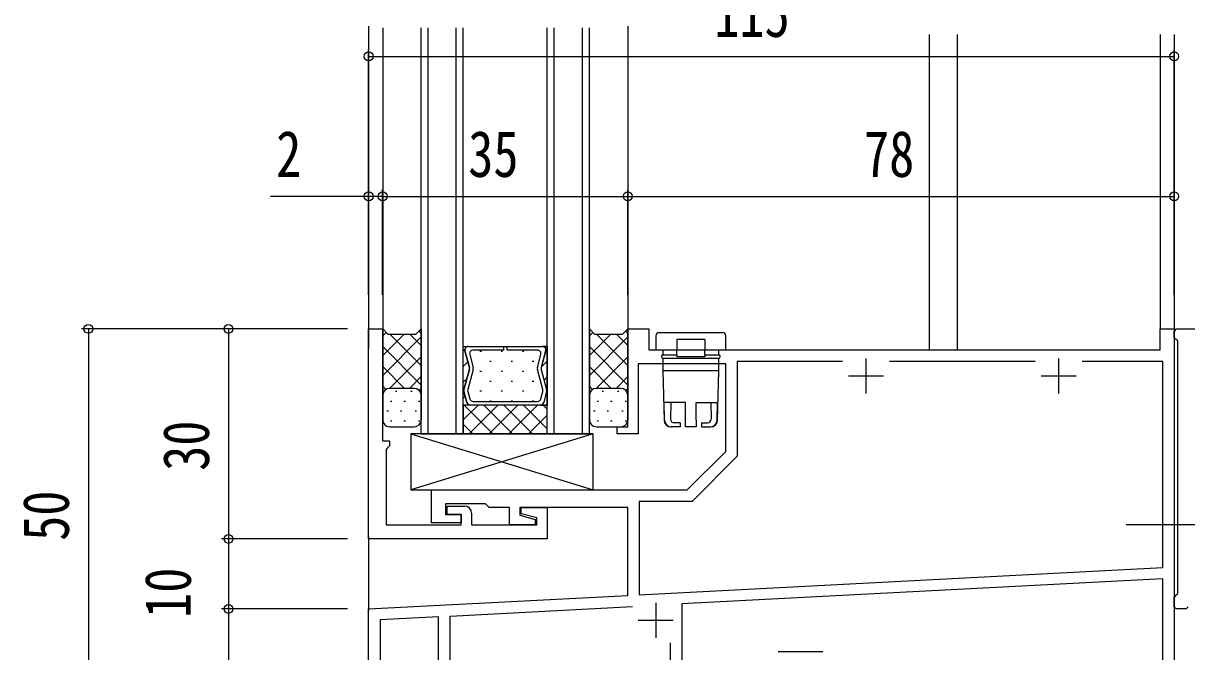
# Model space of a CAD drawing. Units: millimetres, scale not verified. Extents: x -1134 to 1133, y -806 to 806.
# Drawn here: x -552.2 to -386.1, y -300 to -210.2 of the extents above; entities that cross this region are included whole.
import ezdxf
from ezdxf.enums import TextEntityAlignment as Align

# ---------------------------------------------------------------- set-up
doc = ezdxf.new("R2010")
doc.units = ezdxf.units.MM
doc.header["$LTSCALE"] = 4
for name, color, linetype in [('0-2_YKK_11', 7, 'Continuous'), ('0-3_YKK_12', 2, 'Continuous'), ('0-4_YKK_13', 4, 'Continuous'), ('0-5_YKK_D', 6, 'Continuous')]:
    doc.layers.add(name, color=color, linetype=linetype)
doc.styles.add('ＭＳ ゴシック', font='')
doc.styles.get('ＭＳ ゴシック').set_extended_font_data('MS Gothic')

msp = doc.modelspace()

# ---------------------------------------------------------------- linework, layer by layer
at = {"layer": '0-2_YKK_11'}
for p, q in [((-387.574, -253.917), (-387.874, -254.217)), ((-387.574, -253.917), (-368.174, -253.917)), ((-387.874, -255.117), (-387.874, -254.217)), ((-387.874, -255.117), (-387.574, -255.417)), ((-431.874, -258.117), (-431.874, -263.117)), ((-407.725, -258.547), (-428.524, -258.547)), ((-404.374, -258.117), (-404.374, -263.117)), ((-434.374, -260.617), (-429.374, -260.617)), ((-406.874, -260.617), (-401.874, -260.617)), ((-387.574, -291.917), (-387.874, -292.217)), ((-387.874, -293.617), (-387.874, -292.217)), ((-461.874, -293.017), (-461.874, -298.017)), ((-387.874, -293.617), (-387.574, -293.917)), ((-386.174, -293.917), (-387.574, -293.917)), ((-386.174, -293.917), (-385.874, -293.617)), ((-464.374, -295.517), (-459.374, -295.517))]:
    msp.add_line(p, q, dxfattribs=at)
for points in [[(-502.874, -283.917), (-502.874, -253.917), (-500.874, -253.917), (-500.874, -269.917), (-499.874, -269.917), (-499.874, -270.617), (-500.174, -270.917), (-500.374, -271.117), (-500.374, -281.917), (-489.674, -281.917), (-489.674, -280.417), (-491.674, -280.417), (-491.674, -279.217), (-489.174, -279.217)], [(-465.874, -267.917), (-465.874, -253.917), (-462.874, -253.917), (-462.874, -256.917)], [(-462.874, -256.917), (-389.874, -256.917), (-389.874, -253.917), (-387.874, -253.917), (-387.874, -303.917)], [(-387.574, -291.917), (-387.374, -291.717), (-387.374, -255.617), (-387.574, -255.417)], [(-502.874, -303.917), (-502.874, -293.917), (-465.874, -291.978), (-465.874, -279.417), (-481.274, -279.417), (-481.274, -280.527), (-479.074, -281.117), (-479.074, -281.917), (-482.774, -281.917), (-482.774, -279.417), (-485.674, -279.417), (-486.174, -278.917), (-491.874, -278.917), (-491.874, -280.417), (-489.674, -280.417), (-489.674, -281.617), (-493.874, -281.617), (-493.874, -276.917), (-457.374, -276.917), (-451.874, -271.417), (-451.874, -258.917), (-464.374, -258.917), (-464.374, -268.917), (-467.374, -268.917), (-467.374, -267.917), (-465.874, -267.917)], [(-435.225, -258.547), (-450.244, -258.547), (-450.244, -272.092), (-456.699, -278.547), (-464.244, -278.547), (-464.244, -291.892), (-389.504, -287.975), (-389.504, -258.547), (-401.024, -258.547)], [(-488.174, -280.217), (-488.174, -281.917), (-478.874, -281.917), (-478.874, -280.906), (-481.074, -280.317), (-481.074, -279.417), (-477.374, -279.417), (-477.374, -283.917), (-502.874, -283.917)], [(-389.504, -302.287), (-389.504, -289.607), (-458.174, -293.206), (-458.174, -302.287)], [(-459.804, -298.756), (-459.804, -302.287), (-491.244, -302.287), (-491.244, -294.939), (-465.199, -293.574)], [(-492.874, -302.717), (-492.874, -295.025), (-501.244, -295.463), (-501.244, -302.717)]]:
    msp.add_lwpolyline(points, dxfattribs=at)
msp.add_arc((-489.174, -280.217), 1, 0.00001, 89.99999, dxfattribs=at)
at = {"layer": '0-3_YKK_12'}
for p, q in [((-502.872, -210.654), (-502.872, -256.704)), ((-500.852, -210.9), (-500.852, -254.2)), ((-495.36, -268.899), (-495.36, -210.9)), ((-494.36, -268.899), (-494.36, -210.9)), ((-490.36, -268.899), (-490.36, -210.9)), ((-489.36, -268.899), (-489.36, -210.9)), ((-477.36, -268.899), (-477.36, -210.9)), ((-476.36, -268.899), (-476.36, -210.9)), ((-472.36, -268.899), (-472.36, -210.9)), ((-471.36, -268.899), (-471.36, -210.9)), ((-465.872, -210.654), (-465.872, -254.204)), ((-422.87, -211.869), (-422.87, -256.904)), ((-418.872, -211.869), (-418.872, -256.904)), ((-389.87, -211.869), (-389.87, -253.904)), ((-387.874, -211.869), (-387.875, -278.04)), ((-489.361, -257.049), (-489.128, -256.816)), ((-488.49, -259.414), (-489.121, -257.061)), ((-489.121, -257.061), (-488.49, -259.414)), ((-488.723, -256.412), (-488.711, -256.4)), ((-488.606, -256.4), (-488.622, -256.4)), ((-486.775, -257.158), (-486.975, -257.158)), ((-483.745, -257.158), (-483.945, -257.158)), ((-480.715, -257.158), (-480.915, -257.158)), ((-477.6, -257.061), (-478.231, -259.414)), ((-477.595, -257.061), (-478.226, -259.414)), ((-478.115, -256.4), (-478.099, -256.4)), ((-477.691, -256.605), (-477.486, -256.4)), ((-489.361, -259.294), (-488.7, -258.634)), ((-488.437, -257.586), (-487.947, -259.414)), ((-485.36, -258.573), (-485.56, -258.573)), ((-482.33, -258.573), (-482.53, -258.573)), ((-479.3, -258.573), (-479.5, -258.573)), ((-478.769, -259.414), (-478.28, -257.586)), ((-478.222, -259.381), (-477.361, -258.519)), ((-489.261, -262.564), (-488.49, -259.686)), ((-488.49, -259.686), (-489.261, -262.564)), ((-487.947, -259.686), (-488.718, -262.564)), ((-486.775, -259.988), (-486.975, -259.988)), ((-483.745, -259.988), (-483.945, -259.988)), ((-480.715, -259.988), (-480.915, -259.988)), ((-477.998, -262.564), (-478.769, -259.686)), ((-478.231, -259.686), (-477.459, -262.564)), ((-478.226, -259.686), (-477.455, -262.564)), ((-489.36, -261.54), (-488.85, -261.029)), ((-485.36, -261.403), (-485.56, -261.403)), ((-482.33, -261.403), (-482.53, -261.403)), ((-479.3, -261.403), (-479.5, -261.403)), ((-477.819, -261.223), (-477.36, -260.764)), ((-489.36, -263.785), (-489.082, -263.506)), ((-488.839, -264.411), (-489.261, -262.836)), ((-489.261, -262.836), (-488.839, -264.411)), ((-488.718, -262.836), (-488.436, -263.886)), ((-486.775, -262.818), (-486.975, -262.818)), ((-483.745, -262.818), (-483.945, -262.818)), ((-480.715, -262.818), (-480.915, -262.818)), ((-478.28, -263.886), (-477.998, -262.836)), ((-477.998, -262.564), (-477.998, -262.564)), ((-477.459, -262.836), (-477.881, -264.411)), ((-477.455, -262.836), (-477.877, -264.411)), ((-477.559, -263.208), (-477.36, -263.01)), ((-489.36, -266.92), (-487.241, -264.8)), ((-489.247, -264.8), (-485.147, -268.9)), ((-488.512, -268.9), (-484.412, -264.8)), ((-488.347, -264.8), (-488.318, -264.8)), ((-478.383, -264.8), (-488.332, -264.8)), ((-487.929, -264.275), (-478.786, -264.275)), ((-486.418, -264.8), (-482.319, -268.9)), ((-485.683, -268.9), (-481.584, -264.8)), ((-485.36, -264.233), (-485.56, -264.233)), ((-483.59, -264.8), (-479.49, -268.9)), ((-482.855, -268.9), (-478.755, -264.8)), ((-482.33, -264.233), (-482.53, -264.233)), ((-480.761, -264.8), (-477.36, -268.201)), ((-479.3, -264.233), (-479.5, -264.233)), ((-478.374, -264.8), (-478.403, -264.8)), ((-477.933, -264.8), (-477.36, -265.372)), ((-480.026, -268.9), (-477.36, -266.233)), ((-495.36, -268.899), (-489.36, -268.899)), ((-485.86, -268.895), (-493.86, -268.895)), ((-489.36, -267.515), (-487.975, -268.9)), ((-477.36, -268.899), (-471.36, -268.899)), ((-382.731, -281.904), (-394.716, -281.904)), ((-502.881, -283.613), (-502.874, -294.201))]:
    msp.add_line(p, q, dxfattribs=at)
for points in [[(-489.361, -256.4), (-477.361, -256.4), (-477.36, -264.8), (-489.36, -264.8)], [(-477.36, -268.899), (-477.36, -264.8), (-489.36, -264.8), (-489.36, -268.9)]]:
    msp.add_lwpolyline(points, close=True, dxfattribs=at)
for points in [[(-488.347, -264.8), (-489.36, -264.8), (-489.361, -256.4), (-488.622, -256.4)], [(-488.614, -256.4), (-483.621, -256.4), (-483.621, -256.925), (-487.93, -256.925)], [(-478.787, -256.925), (-483.096, -256.925), (-483.096, -256.4), (-478.102, -256.4)], [(-478.374, -264.8), (-477.36, -264.8), (-477.361, -256.4), (-478.099, -256.4)]]:
    msp.add_lwpolyline(points, dxfattribs=at)
for centre, start, end in [((-488.614, -256.925), 90.00183, 195.00369), ((-488.614, -256.925), 90.88944, 195.00372), ((-488.614, -256.925), 89.11417, 90.88944), ((-487.93, -257.45), 90.0038, 195.00369), ((-478.787, -257.45), 344.99992, 89.99981), ((-478.107, -256.925), 89.11417, 90.88944), ((-478.102, -256.925), 344.99992, 90.00178), ((-478.107, -256.925), 344.99989, 89.11417), ((-488.997, -259.55), 345.0037, 15.00412), ((-488.997, -259.55), 345.0037, 15.00372), ((-488.454, -259.55), 345.00308, 15.00433), ((-478.262, -259.55), 164.99928, 195.00053), ((-477.724, -259.55), 164.99989, 194.9999), ((-477.719, -259.55), 164.99948, 194.99991), ((-488.754, -262.7), 165.00376, 195.00407), ((-488.754, -262.7), 165.0037, 195.00371), ((-488.211, -262.7), 165.00396, 195.00344), ((-487.929, -263.75), 195.00384, 270.00177), ((-478.786, -263.75), 270.03815, 345.00667), ((-478.505, -262.7), 14.93322, 14.95764), ((-478.505, -262.7), 14.93315, 14.98229), ((-478.505, -262.7), 14.96396, 14.9662), ((-478.505, -262.7), 14.9662, 14.96767), ((-478.505, -262.7), 14.96767, 14.98527), ((-478.505, -262.7), 14.98531, 14.99218), ((-478.505, -262.7), 14.99218, 14.99386), ((-478.505, -262.7), 14.99335, 14.99563), ((-478.505, -262.7), 14.99563, 14.99606), ((-478.505, -262.7), 345.00016, 14.99965), ((-478.505, -262.7), 14.82879, 14.88333), ((-478.505, -262.7), 14.88333, 14.91945), ((-478.505, -262.7), 14.91945, 14.938), ((-478.505, -262.7), 14.47127, 14.82879), ((-478.505, -262.7), 14.03805, 14.47127), ((-477.967, -262.7), 344.9999, 14.9999), ((-477.962, -262.7), 344.99954, 14.99985), ((-488.332, -264.275), 195.00384, 270.00177), ((-488.332, -264.275), 195.00371, 268.42023), ((-488.332, -264.275), 268.42023, 271.58337), ((-478.389, -264.275), 268.42023, 271.58337), ((-478.384, -264.275), 270.029, 345.01008), ((-478.389, -264.275), 271.58337, 344.9999)]:
    msp.add_arc(centre, 0.525, start, end, dxfattribs=at)
at = {"layer": '0-4_YKK_13'}
for p, q in [((-500.86, -253.902), (-500.86, -266.902)), ((-495.36, -253.902), (-495.36, -266.902)), ((-471.36, -253.902), (-471.36, -266.902)), ((-465.86, -253.902), (-465.86, -266.902)), ((-500.86, -254.899), (-500.361, -254.399)), ((-500.86, -257.727), (-497.796, -254.664)), ((-500.86, -260.556), (-495.36, -255.056)), ((-495.36, -259.116), (-499.826, -254.65)), ((-495.36, -256.287), (-496.998, -254.65)), ((-495.36, -254.559), (-495.688, -254.231)), ((-471.36, -254.899), (-470.861, -254.399)), ((-471.36, -257.727), (-468.296, -254.664)), ((-471.36, -260.556), (-465.86, -255.056)), ((-465.86, -259.116), (-470.326, -254.65)), ((-465.86, -256.287), (-467.498, -254.65)), ((-465.86, -254.559), (-466.188, -254.231)), ((-461.877, -254.917), (-461.877, -256.917)), ((-461.377, -254.417), (-456.877, -254.417)), ((-458.877, -255.417), (-458.877, -256.917)), ((-454.877, -255.417), (-458.877, -255.417)), ((-456.877, -254.417), (-452.377, -254.417)), ((-454.877, -255.417), (-454.877, -256.917)), ((-451.877, -256.917), (-451.877, -254.917)), ((-495.36, -261.944), (-500.86, -256.444)), ((-465.86, -261.944), (-471.36, -256.444)), ((-461.877, -256.917), (-458.877, -256.917)), ((-460.877, -256.917), (-460.877, -257.617)), ((-458.877, -257.617), (-458.877, -256.917)), ((-454.877, -256.917), (-451.877, -256.917)), ((-454.877, -257.617), (-454.877, -256.917)), ((-452.877, -257.617), (-452.877, -256.917)), ((-499.876, -262.4), (-495.36, -257.884)), ((-470.376, -262.4), (-465.86, -257.884)), ((-460.877, -257.617), (-458.877, -257.617)), ((-460.877, -258.107), (-460.877, -259.917)), ((-460.877, -258.107), (-456.877, -258.107)), ((-458.877, -257.617), (-458.877, -257.917)), ((-454.877, -257.917), (-458.877, -257.917)), ((-456.877, -258.107), (-452.877, -258.107)), ((-454.877, -257.617), (-452.877, -257.617)), ((-454.877, -257.617), (-454.877, -257.917)), ((-452.877, -259.917), (-452.877, -258.107)), ((-497.733, -262.4), (-500.86, -259.272)), ((-497.047, -262.4), (-495.36, -260.713)), ((-468.233, -262.4), (-471.36, -259.272)), ((-467.547, -262.4), (-465.86, -260.713)), ((-460.877, -259.917), (-460.701, -266.942)), ((-452.877, -259.917), (-460.877, -259.917)), ((-453.052, -266.942), (-452.877, -259.917)), ((-500.402, -262.559), (-500.86, -262.101)), ((-496.36, -262.402), (-499.86, -262.4)), ((-470.902, -262.559), (-471.36, -262.101)), ((-466.86, -262.402), (-470.36, -262.4)), ((-500.86, -263.384), (-500.86, -263.384)), ((-500.852, -266.902), (-500.852, -263.402)), ((-498.85, -262.852), (-499.05, -262.852)), ((-496.654, -262.852), (-496.854, -262.852)), ((-495.634, -262.712), (-495.36, -262.438)), ((-471.36, -263.384), (-471.36, -263.384)), ((-469.35, -262.852), (-469.55, -262.852)), ((-467.154, -262.852), (-467.354, -262.852)), ((-466.134, -262.712), (-465.86, -262.438)), ((-500.048, -265.665), (-500.248, -265.665)), ((-499.551, -264.267), (-499.751, -264.267)), ((-498.118, -265.665), (-498.318, -265.665)), ((-497.621, -264.267), (-497.821, -264.267)), ((-496.044, -265.665), (-496.244, -265.665)), ((-495.547, -264.267), (-495.747, -264.267)), ((-470.548, -265.665), (-470.748, -265.665)), ((-470.051, -264.267), (-470.251, -264.267)), ((-468.618, -265.665), (-468.818, -265.665)), ((-468.121, -264.267), (-468.321, -264.267)), ((-466.544, -265.665), (-466.744, -265.665)), ((-466.047, -264.267), (-466.247, -264.267)), ((-460.627, -266.942), (-460.691, -264.417)), ((-459.747, -264.417), (-459.768, -266.812)), ((-456.127, -264.417), (-453.062, -264.417)), ((-456.127, -266.942), (-456.127, -264.417)), ((-454.006, -264.417), (-453.985, -266.812)), ((-453.126, -266.942), (-453.062, -264.417)), ((-499.551, -267.066), (-499.751, -267.066)), ((-497.621, -267.066), (-497.821, -267.066)), ((-495.568, -267.066), (-495.768, -267.066)), ((-470.051, -267.066), (-470.251, -267.066)), ((-468.121, -267.066), (-468.321, -267.066)), ((-466.068, -267.066), (-466.268, -267.066)), ((-458.402, -267.317), (-459.248, -267.317)), ((-456.127, -266.942), (-456.127, -267.917)), ((-455.351, -267.317), (-455.351, -267.917)), ((-455.351, -267.317), (-454.505, -267.317)), ((-499.86, -267.9), (-496.36, -267.9)), ((-496.838, -268.899), (-470.838, -276.904)), ((-470.838, -268.899), (-496.838, -276.904)), ((-470.36, -267.9), (-466.86, -267.9)), ((-459.6, -267.917), (-459.701, -267.917)), ((-455.351, -267.917), (-454.153, -267.917)), ((-454.052, -267.917), (-454.153, -267.917)), ((-438.027, -300.027), (-444.403, -300.027))]:
    msp.add_line(p, q, dxfattribs=at)
for points in [[(-500.86, -253.9), (-500.11, -254.65), (-496.107, -254.65), (-495.36, -253.902)], [(-471.36, -253.9), (-470.61, -254.65), (-466.607, -254.65), (-465.86, -253.902)], [(-457.627, -266.942), (-457.627, -264.417), (-460.691, -264.417)], [(-458.402, -267.317), (-458.402, -267.917), (-459.6, -267.917)], [(-456.127, -267.917), (-457.627, -267.917), (-457.627, -266.942)]]:
    msp.add_lwpolyline(points, dxfattribs=at)
msp.add_lwpolyline([(-470.838, -276.904), (-470.838, -268.899), (-496.838, -268.899), (-496.838, -276.904)], close=True, dxfattribs=at)
for centre, radius, start, end in [((-461.377, -254.917), 0.5, 90, 180), ((-452.377, -254.917), 0.5, 0, 90), ((-460.827, -257.862), 0.25, 101.53696, 258.46304), ((-452.927, -257.862), 0.25, 281.53696, 78.46304), ((-499.86, -263.4), 1, 90, 180), ((-499.86, -263.4), 1, 90, 180), ((-496.36, -263.402), 1, 0, 90), ((-470.36, -263.4), 1, 90, 180), ((-470.36, -263.4), 1, 90, 180), ((-466.86, -263.402), 1, 0, 90), ((-499.86, -266.9), 1, 180, 270), ((-496.36, -266.9), 1, 270, 0), ((-470.36, -266.9), 1, 180, 270), ((-466.86, -266.9), 1, 270, 0), ((-459.701, -266.917), 1, 181.4321, 270), ((-459.615, -266.905), 1.012, 182.10176, 270.86312), ((-459.26, -266.809), 0.508, 180.42267, 271.33365), ((-454.494, -266.807), 0.509, 268.81422, 359.42946), ((-454.138, -266.905), 1.012, 269.11138, 357.92375), ((-454.052, -266.917), 1, 270, 358.5679)]:
    msp.add_arc(centre, radius, start, end, dxfattribs=at)
at = {"layer": '0-5_YKK_D'}
for p, q in [((-502.871, -249.056), (-502.871, -213.975)), ((-387.873, -249.056), (-387.873, -213.975)), ((-502.871, -214.975), (-387.873, -214.975)), ((-502.872, -249.056), (-502.872, -233.975)), ((-500.872, -249.056), (-500.872, -233.975)), ((-500.872, -249.056), (-500.872, -233.975)), ((-465.872, -249.056), (-465.872, -233.975)), ((-465.872, -249.056), (-465.872, -233.975)), ((-387.873, -249.056), (-387.873, -233.975)), ((-500.872, -234.975), (-465.872, -234.975)), ((-465.872, -234.975), (-387.873, -234.975)), ((-505.871, -253.904), (-543.871, -253.903)), ((-542.871, -253.903), (-542.873, -303.903)), ((-505.871, -253.904), (-523.871, -253.904)), ((-522.871, -253.904), (-522.871, -283.904)), ((-505.871, -283.904), (-523.871, -283.904)), ((-505.871, -283.904), (-523.871, -283.904)), ((-522.871, -283.904), (-522.871, -293.904)), ((-505.871, -293.904), (-523.871, -293.904)), ((-505.871, -293.904), (-523.871, -293.904))]:
    msp.add_line(p, q, dxfattribs=at)
for points in [[(-500.872, -234.975), (-502.872, -234.975), (-516.872, -234.975)], [(-522.871, -293.904), (-522.871, -303.904), (-522.871, -318.614)]]:
    msp.add_lwpolyline(points, dxfattribs=at)
for centre in [(-502.871, -214.975), (-387.873, -214.975), (-502.872, -234.975), (-500.872, -234.975), (-500.872, -234.975), (-465.872, -234.975), (-465.872, -234.975), (-387.873, -234.975), (-542.871, -253.903), (-522.871, -253.904), (-522.871, -283.904), (-522.871, -283.904), (-522.871, -293.904), (-522.871, -293.904)]:
    msp.add_circle(centre, 0.637, dxfattribs=at)

# ---------------------------------------------------------------- texts
at = {"layer": '0-5_YKK_D', "style": 'ＭＳ ゴシック', "width": 0.8}
for s, p in [('115', (-453.532, -214.175)), ('2', (-516.072, -234.175)), ('35', (-488.652, -234.175)), ('78', (-432.152, -234.175))]:
    msp.add_text(s, height=6.598, dxfattribs=at).set_placement(p, align=Align.BOTTOM_LEFT)
for s, rotation, p in [('30', 90, (-523.671, -274.184)), ('50', 89.998, (-543.672, -284.183)), ('10', 90, (-526.271, -295.192))]:
    msp.add_text(s, height=6.598, rotation=rotation, dxfattribs=at).set_placement(p, align=Align.BOTTOM_LEFT)

doc.saveas('drawing.dxf')
